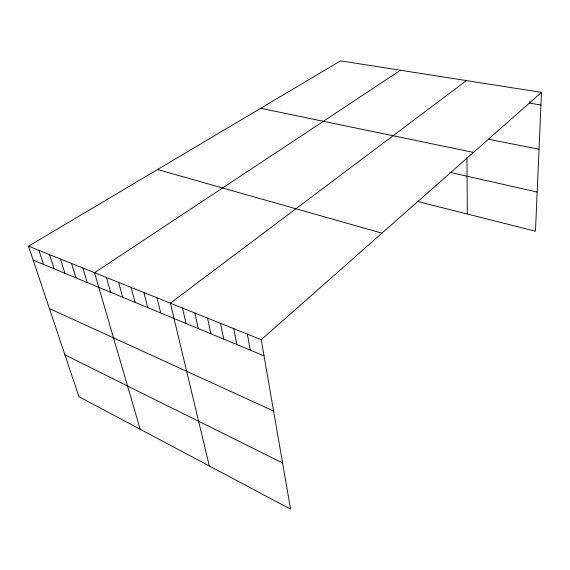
<?xml version="1.0" encoding="UTF-8"?>
<svg xmlns="http://www.w3.org/2000/svg" width="570" height="570" viewBox="0 0 570 570"><rect width="100%" height="100%" fill="white"/><g stroke="black" fill="none" stroke-linecap="round" stroke-linejoin="round"><path stroke-width="0.85" d="M529.893 101.496L529.829 103.17L540.951 105.015M28.5 246.162L261.238 339.692L290.579 509.153L78.952 396.72L28.5 246.162L340.589 60.848L541.5 92.376L535.458 231.213L417.497 201.431M261.238 339.692L541.5 92.376M466.417 80.591L170.366 303.176L209.311 465.975M400.532 70.252L94.535 272.702L140.17 429.246M488.383 139.265L539.028 149.183M260.69 108.286L473.463 152.411M449.858 172.34L537.161 192.019M157.548 169.532L381.964 233.159M33.181 260.141L264.031 355.815M49.412 308.555L273.593 411.041M64.93 354.875L282.585 462.968M38.91 250.344L43.534 264.43M49.547 254.619L54.107 268.812M60.42 258.987L64.909 273.286M71.535 263.454L75.96 277.868M82.907 268.021L87.253 282.549M106.44 277.483L110.623 292.232M118.624 282.378L122.714 297.248M131.1 287.394L135.09 302.378M143.875 292.524L147.765 307.629M156.957 297.782L160.74 313.008M182.493 308.049L186.055 323.496M194.883 313.03L198.332 328.591M207.551 318.117L210.886 333.792M220.519 323.325L223.725 339.114M233.778 328.655L236.849 344.551M247.344 334.113L250.28 350.123M466.937 157.626L467.322 214.007"/></g></svg>
